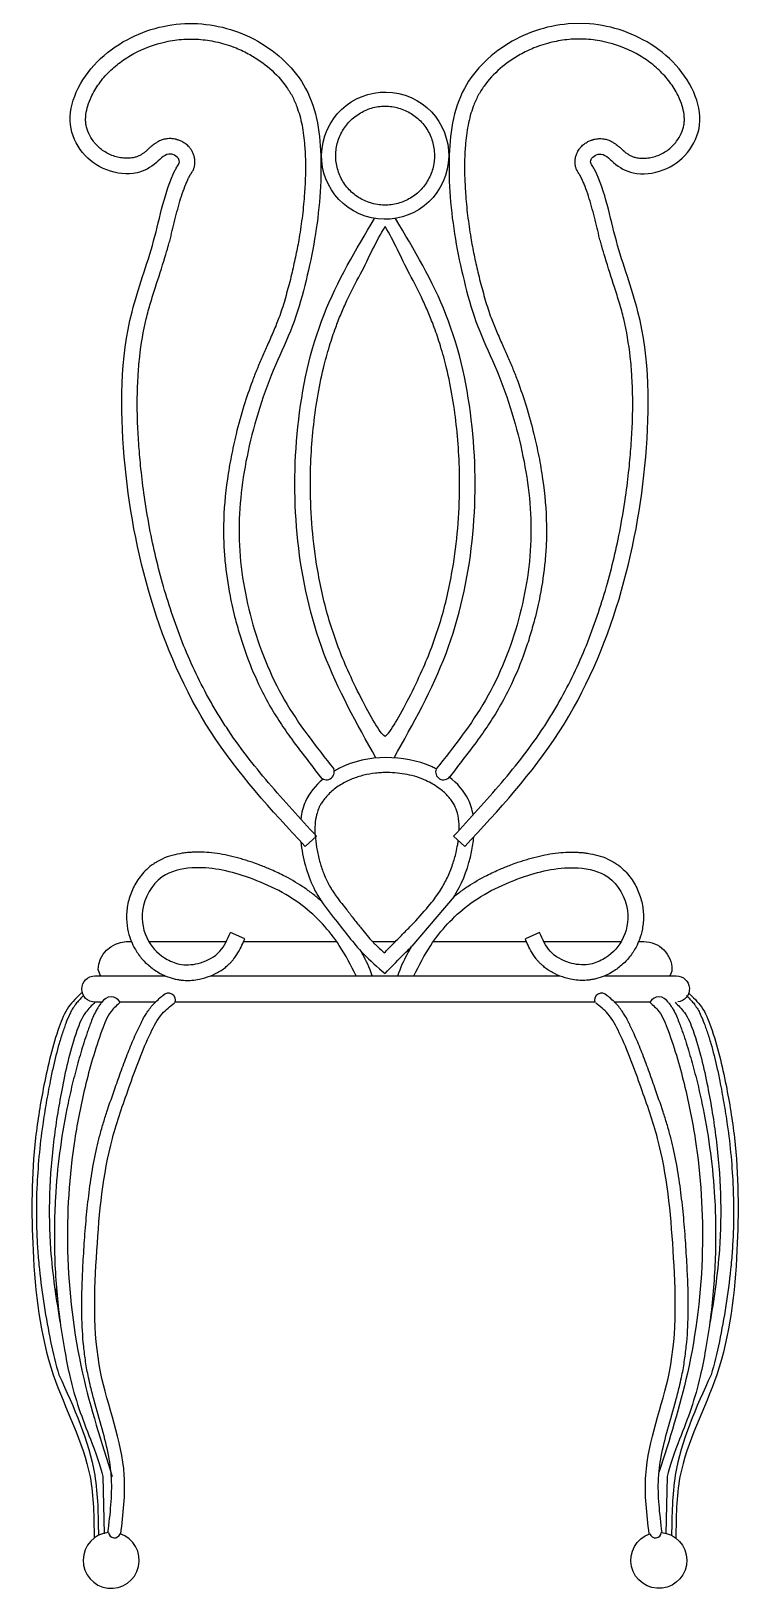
# Model space of a CAD drawing. Extents: x -42728 to 99010, y -18674 to 47645.
# Drawn here: x 86425 to 86880, y 35470 to 36473 of the extents above; entities that cross this region are included whole.
import ezdxf

# ---------------------------------------------------------------- set-up
doc = ezdxf.new("R2010")
doc.units = 0
doc.header["$LTSCALE"] = 100
doc.header["$MEASUREMENT"] = 0
doc.layers.get('0').update_dxf_attribs({"linetype": 'CONTINUOUS'})

# ---------------------------------------------------------------- blocks, each defined once
blk = doc.blocks.new('A$C4C541318')
for p, q in [((12937.4, 3367.7), (12944.7, 3374.4)), ((13032.9, 3374.4), (13040.2, 3367.7)), ((13033.3, 3335.6), (13006, 3303.5)), ((12898.6, 3308.3), (12889.4, 3312.3)), ((13088.2, 3312.3), (13079, 3308.3)), ((12807.4, 2962.5), (12808.2, 2925.5)), ((13170.2, 2962.5), (13169.4, 2925.5))]:
    blk.add_line(p, q)
for points in [[(12806, 3284.5), (12804.4, 3288.5, -0.39486), (12822.4, 3306.5), (12825.8, 3306.5)], [(13151.8, 3306.5), (13155.2, 3306.5, -0.414214), (13173.2, 3288.5, -0.192582), (13171.6, 3284.5)], [(12806.7, 3267.5), (12802.4, 3267.5, -1), (12802.4, 3284.5), (12847.6, 3284.5)], [(13130, 3284.5), (13176, 3284.5, -0.942246), (13177, 3267.7)]]:
    blk.add_lwpolyline(points, format="xyb")
for points in [[(12837, 3306.5), (12886.7, 3306.5)], [(12897.8, 3306.5), (12957.8, 3306.5)], [(12980.9, 3306.5), (12995.4, 3306.5)], [(13019.8, 3306.5), (13079.7, 3306.5)], [(13090.9, 3306.5), (13140.6, 3306.5)], [(12876.7, 3284.5), (13100.9, 3284.5)], [(12841.1, 3267.5), (12818.6, 3267.5)], [(13123.6, 3267.5), (12854, 3267.5)], [(13159, 3267.5), (13136.5, 3267.5)]]:
    blk.add_lwpolyline(points)
for centre, radius, start, end in [((12951.1, 3415.7), 5.1, 217.0031, 21.8553), ((13026.4, 3415.7), 5.1, 158.1447, 322.9969), ((12812.7, 3264.1), 6.84, 29.9369, 150.0631), ((12849.6, 3268.8), 4.58, 340.1484, 141.6193), ((13128, 3268.8), 4.58, 38.3807, 199.8516), ((13164.9, 3264.1), 6.84, 29.9369, 150.0631), ((12814.9, 2926.7), 3.8, 183.8142, 342.6863), ((13162.6, 2926.7), 3.8, 197.3137, 356.1858)]:
    blk.add_arc(centre, radius, start, end)
blk.add_ellipse((12988.9, 3812.1), major_axis=(-12.8, -38.9), ratio=0.99697)
blk.add_ellipse((12812.8, 2908.5), major_axis=(-18, 0), ratio=1, start_param=4.803877, end_param=10.668475)
at = {"extrusion": (0, 0, -1)}
blk.add_ellipse((13164.8, 2908.5), major_axis=(18, 0), ratio=1, start_param=4.803877, end_param=10.668475, dxfattribs=at)
for points in [[(12937.4, 3367.7), (12876.8, 3441.5), (12838.4, 3526.9), (12821.2, 3618.3), (12826.2, 3711.7), (12840.1, 3757.3), (12854, 3802.9), (12855.3, 3805.2), (12856.6, 3807.5), (12856, 3810.3), (12852.4, 3812.8), (12851, 3813.1), (12842, 3807.7), (12829.4, 3801.1), (12810, 3802.9), (12794.4, 3814.1), (12786.6, 3831.9), (12790.4, 3852.9), (12823, 3886.7), (12865.6, 3897.1), (12907, 3885.7), (12937.8, 3855.3), (12947.6, 3809.5), (12946.6, 3782.1), (12943, 3755.1), (12937.2, 3728.5), (12929.2, 3702.3), (12918.4, 3677.3), (12900.8, 3621.9), (12895, 3568.3), (12903, 3513.7), (12924.2, 3461.9), (12955.9, 3417.6)], [(13040.2, 3367.7), (13100.8, 3441.5), (13139.2, 3526.9), (13156.4, 3618.3), (13151.4, 3711.7), (13137.5, 3757.3), (13123.6, 3802.9), (13122.3, 3805.2), (13121, 3807.5), (13121.6, 3810.3), (13125.2, 3812.8), (13126.6, 3813.1), (13135.6, 3807.7), (13148.2, 3801.1), (13167.6, 3802.9), (13183.2, 3814.1), (13191, 3831.9), (13187.2, 3852.9), (13154.6, 3886.7), (13112, 3897.1), (13070.6, 3885.7), (13039.8, 3855.3), (13030, 3809.5), (13031, 3782.1), (13034.6, 3755.1), (13040.4, 3728.5), (13048.4, 3702.3), (13059.2, 3677.3), (13076.8, 3621.9), (13082.6, 3568.3), (13074.6, 3513.7), (13053.4, 3461.9), (13021.7, 3417.6)], [(12793.8, 3273.5), (12785.4, 3264.5), (12779.4, 3251.7), (12769.6, 3214.1), (12764.2, 3180.3), (12762.6, 3107.9), (12775.6, 3027.9), (12799.2, 2962.3), (12801.8, 2922.9)], [(13183.8, 3273.5), (13192.2, 3264.5), (13198.2, 3251.7), (13208, 3214.1), (13213.4, 3180.3), (13215, 3107.9), (13202, 3027.9), (13178.4, 2962.3), (13175.8, 2922.9)], [(12818.6, 3267.5), (12812.8, 3261.6), (12806.8, 3249.3), (12796, 3212.9), (12789.4, 3179.5), (12784.8, 3107.7), (12794.4, 3028.9), (12813.5, 2962.5)], [(12819, 2925.5), (12821.2, 2963.3), (12806, 3029.7), (12803.6, 3107.9), (12813.6, 3179.9), (12824.2, 3212.5), (12838.2, 3247.9), (12845.6, 3260.1), (12853.4, 3267.1)], [(13158.6, 2925.5), (13156.4, 2963.3), (13171.6, 3029.7), (13174, 3107.9), (13164, 3179.9), (13153.4, 3212.5), (13139.4, 3247.9), (13132, 3260.1), (13124.2, 3267.1)], [(12779.2, 3027.9), (12802.2, 2963.3), (12804.6, 2924.5)], [(13198.4, 3027.9), (13175.4, 2963.3), (13173, 2924.5)]]:
    blk.add_spline(points, degree=3)
for points, knots in [([(12944.7, 3374.4), (12934.2, 3385.8), (12923.8, 3397.1), (12904.2, 3420.2), (12895, 3432), (12885, 3447.1), (12883.3, 3449.9), (12879.9, 3455.5), (12878.2, 3458.3), (12873.3, 3467), (12870.3, 3472.8), (12861.7, 3490.8), (12856.7, 3503.2), (12850.3, 3522.1), (12848.3, 3528.5), (12842.9, 3547.3), (12839.9, 3559.9), (12836.1, 3580.1), (12834.9, 3587.6), (12833, 3601), (12832.3, 3606.9), (12831.3, 3617.5), (12830.8, 3622.3), (12830.2, 3631.9), (12829.9, 3636.8), (12829.4, 3651.1), (12829.5, 3660.7), (12830.3, 3674.3), (12830.7, 3678.5), (12832.1, 3691), (12833.4, 3699.2), (12835.8, 3708.9), (12836.2, 3710.6), (12837.1, 3713.9), (12837.6, 3715.6), (12839.1, 3720.7), (12840.1, 3724.1), (12843.3, 3733.7), (12845.4, 3740.1), (12848.1, 3749), (12848.8, 3751.4), (12849.8, 3754.9), (12850.1, 3756), (12850.7, 3758.3), (12851, 3759.4), (12851.8, 3762.8), (12852.4, 3765), (12854.1, 3772), (12855.2, 3776.6), (12857.7, 3785.6), (12859.2, 3789.8), (12861, 3794.2), (12861.2, 3794.6), (12861.7, 3795.8), (12862, 3796.6), (12862.5, 3797.6), (12862.6, 3797.9), (12862.8, 3798.2), (12862.9, 3798.3), (12863, 3798.5), (12863, 3798.7), (12863.2, 3798.9), (12863.3, 3799.1), (12863.4, 3799.3), (12863.4, 3799.4), (12863.5, 3799.5), (12863.5, 3799.5), (12863.6, 3799.6), (12863.6, 3799.6), (12863.6, 3799.7), (12863.6, 3799.7), (12863.7, 3799.8), (12863.8, 3800), (12864.2, 3800.5), (12864.4, 3800.8), (12865, 3801.8), (12865.3, 3802.4), (12865.8, 3803.5), (12865.9, 3803.8), (12866.1, 3804.4), (12866.2, 3804.7), (12866.3, 3805.2), (12866.4, 3805.5), (12866.5, 3806), (12866.5, 3806.2), (12866.6, 3806.9), (12866.6, 3807.3), (12866.7, 3808.7), (12866.6, 3809.6), (12866.3, 3811.3), (12866.1, 3812.1), (12865.5, 3813.6), (12865.2, 3814.3), (12864.6, 3815.4), (12864.2, 3815.9), (12863.6, 3816.8), (12863.2, 3817.3), (12862.2, 3818.5), (12861.4, 3819.1), (12859.9, 3820.2), (12859.1, 3820.7), (12857.6, 3821.5), (12856.9, 3821.8), (12856, 3822.1), (12855.8, 3822.2), (12855.3, 3822.3), (12855.1, 3822.4), (12854.7, 3822.5), (12854.5, 3822.6), (12853.9, 3822.7), (12853.4, 3822.8), (12852.6, 3822.9), (12852.3, 3823), (12851.6, 3823), (12851.3, 3823.1), (12850.3, 3823.1), (12849.7, 3823.1), (12848.1, 3822.9), (12847.1, 3822.7), (12845.4, 3822.2), (12844.6, 3821.9), (12843.1, 3821.2), (12842.5, 3820.8), (12841.3, 3820.1), (12840.7, 3819.7), (12839.4, 3818.8), (12838.7, 3818.2), (12837.5, 3817.1), (12836.9, 3816.6), (12836.2, 3815.9), (12836, 3815.7), (12835.7, 3815.4), (12835.5, 3815.3), (12835.3, 3815.1), (12835.1, 3814.9), (12834.8, 3814.6), (12834.5, 3814.4), (12833.8, 3813.8), (12833.3, 3813.5), (12831.8, 3812.5), (12830.8, 3812), (12829, 3811.3), (12828.3, 3811.1), (12827.1, 3810.8), (12826.6, 3810.7), (12825.5, 3810.5), (12824.9, 3810.5), (12823.2, 3810.4), (12822, 3810.4), (12819.5, 3810.6), (12818.2, 3810.8), (12815.7, 3811.4), (12814.5, 3811.8), (12812.1, 3812.8), (12810.9, 3813.4), (12807.5, 3815.2), (12805.5, 3816.8), (12802.9, 3819.5), (12802.1, 3820.4), (12800.2, 3822.9), (12799.2, 3824.7), (12797.6, 3828.2), (12797, 3830), (12796.6, 3832.2), (12796.5, 3832.7), (12796.4, 3833.6), (12796.4, 3834), (12796.3, 3835.4), (12796.4, 3836.4), (12796.6, 3839.1), (12796.9, 3840.9), (12797.9, 3844.7), (12798.6, 3846.7), (12800.1, 3850.1), (12800.8, 3851.6), (12802.4, 3854.5), (12803.3, 3856), (12806.2, 3860.1), (12808.3, 3862.8), (12813.2, 3867.7), (12815.8, 3870), (12821.4, 3874.2), (12824.4, 3876.1), (12833.9, 3881.3), (12840.8, 3883.8), (12851.7, 3886.2), (12855.6, 3886.7), (12863.1, 3887.2), (12866.8, 3887.2), (12874.2, 3886.5), (12877.9, 3885.9), (12885.4, 3884.1), (12889.3, 3882.9), (12896.1, 3880.1), (12899.1, 3878.7), (12906.5, 3874.5), (12910.9, 3871.5), (12918.7, 3864.7), (12922.2, 3860.9), (12926.5, 3854.8), (12927.9, 3852.7), (12930.2, 3848.4), (12931.2, 3846.1), (12933.5, 3839.9), (12934.6, 3835.9), (12936.3, 3827.4), (12936.8, 3823), (12937.4, 3815.3), (12937.6, 3812.1), (12937.7, 3805.6), (12937.7, 3802.4), (12937.5, 3795.4), (12937.3, 3791.7), (12936.7, 3783.2), (12936.3, 3778.4), (12935.1, 3768.8), (12934.4, 3764.1), (12933, 3755.6), (12932.3, 3751.9), (12930.7, 3744.5), (12929.9, 3740.8), (12928.6, 3735.1), (12928.1, 3733), (12926.5, 3727), (12925.5, 3723.1), (12923.2, 3715.3), (12922, 3711.5), (12920.1, 3706.3), (12919.5, 3704.9), (12918.4, 3702), (12917.8, 3700.6), (12915.9, 3696.3), (12914.6, 3693.3), (12912.1, 3687.8), (12911, 3685.2), (12909.3, 3681.3), (12908.7, 3680), (12907.6, 3677.4), (12907.1, 3676.1), (12905.5, 3672.3), (12904.5, 3669.7), (12901.6, 3661.8), (12899.8, 3656.5), (12896.3, 3645.2), (12894.6, 3639.1), (12891.9, 3628.2), (12890.9, 3623.4), (12889, 3613.8), (12888.2, 3608.9), (12886.1, 3594.2), (12885.2, 3584.3), (12885, 3570.6), (12885, 3566.7), (12885.3, 3559.1), (12885.6, 3555.3), (12886.6, 3544), (12887.7, 3536.5), (12890.2, 3523.9), (12891.3, 3518.8), (12893.6, 3510.2), (12894.6, 3506.7), (12896.7, 3499.6), (12897.9, 3496.1), (12901.6, 3485.7), (12904.4, 3478.8), (12909.7, 3467.6), (12912, 3463.2), (12915.5, 3456.9), (12916.7, 3455), (12919, 3451.2), (12920.2, 3449.3), (12923.8, 3443.8), (12926.3, 3440.2), (12934.9, 3428.4), (12941.2, 3420.5), (12947.1, 3412.6)], [0, 0, 0, 0, 46.178075, 46.178075, 92.356151, 92.356151, 102.589334, 102.589334, 112.822517, 112.822517, 133.288883, 133.288883, 174.221615, 174.221615, 194.541982, 194.541982, 234.278881, 234.278881, 257.666227, 257.666227, 275.599443, 275.599443, 290.234886, 290.234886, 304.870329, 304.870329, 334.141215, 334.141215, 347.251645, 347.251645, 373.472504, 373.472504, 378.964352, 378.964352, 384.4562, 384.4562, 395.439895, 395.439895, 415.314431, 415.314431, 422.47321, 422.47321, 425.815819, 425.815819, 429.158427, 429.158427, 435.843645, 435.843645, 450.534258, 450.534258, 465.224871, 465.224871, 466.721484, 466.721484, 469.71471, 469.71471, 470.575279, 470.575279, 471.023553, 471.023553, 471.471826, 471.471826, 472.368373, 472.368373, 473.061433, 473.061433, 473.556981, 473.556981, 473.788, 473.788, 474.019018, 474.019018, 474.481056, 474.481056, 475.128805, 475.128805, 475.776555, 475.776555, 476.042409, 476.042409, 476.234807, 476.234807, 476.387912, 476.387912, 476.541017, 476.541017, 476.847226, 476.847226, 477.539663, 477.539663, 478.2321, 478.2321, 478.924537, 478.924537, 479.452531, 479.452531, 479.980525, 479.980525, 481.021883, 481.021883, 482.063241, 482.063241, 483.104599, 483.104599, 483.450026, 483.450026, 483.748852, 483.748852, 484.047678, 484.047678, 484.64533, 484.64533, 484.977655, 484.977655, 485.30998, 485.30998, 485.974631, 485.974631, 487.070286, 487.070286, 488.165942, 488.165942, 489.261598, 489.261598, 490.357254, 490.357254, 492.160989, 492.160989, 493.964724, 493.964724, 494.872653, 494.872653, 495.509046, 495.509046, 496.145439, 496.145439, 497.418226, 497.418226, 499.963799, 499.963799, 505.346094, 505.346094, 509.123127, 509.123127, 511.673274, 511.673274, 514.22342, 514.22342, 519.323713, 519.323713, 524.424006, 524.424006, 529.591154, 529.591154, 534.758302, 534.758302, 545.092599, 545.092599, 550.008316, 550.008316, 557.963608, 557.963608, 565.918899, 565.918899, 567.937235, 567.937235, 569.955572, 569.955572, 573.992244, 573.992244, 581.379577, 581.379577, 588.76691, 588.76691, 594.665129, 594.665129, 600.563348, 600.563348, 612.359787, 612.359787, 624.156226, 624.156226, 635.765729, 635.765729, 660.199159, 660.199159, 673.175504, 673.175504, 685.702485, 685.702485, 698.229467, 698.229467, 711.743829, 711.743829, 722.735907, 722.735907, 740.081367, 740.081367, 757.426826, 757.426826, 766.245197, 766.245197, 775.063568, 775.063568, 789.218364, 789.218364, 803.373161, 803.373161, 813.436319, 813.436319, 823.499478, 823.499478, 835.281066, 835.281066, 850.167819, 850.167819, 865.054571, 865.054571, 876.75839, 876.75839, 888.462208, 888.462208, 894.786508, 894.786508, 907.435106, 907.435106, 920.083705, 920.083705, 924.993323, 924.993323, 929.902941, 929.902941, 939.722178, 939.722178, 948.124045, 948.124045, 952.165693, 952.165693, 956.20734, 956.20734, 964.290635, 964.290635, 980.457224, 980.457224, 998.720068, 998.720068, 1012.951487, 1012.951487, 1027.182906, 1027.182906, 1055.645745, 1055.645745, 1066.518269, 1066.518269, 1077.390793, 1077.390793, 1099.135842, 1099.135842, 1114.066291, 1114.066291, 1124.636154, 1124.636154, 1135.206017, 1135.206017, 1156.345744, 1156.345744, 1170.565868, 1170.565868, 1176.906999, 1176.906999, 1183.248129, 1183.248129, 1195.930391, 1195.930391, 1225.731555, 1225.731555, 1225.731555, 1225.731555]), ([(13032.9, 3374.4), (13043.4, 3385.8), (13053.8, 3397.1), (13073.4, 3420.2), (13082.6, 3432), (13092.6, 3447.1), (13094.3, 3449.9), (13097.7, 3455.5), (13099.4, 3458.3), (13104.2, 3467), (13107.3, 3472.8), (13115.9, 3490.8), (13120.9, 3503.2), (13127.3, 3522.1), (13129.3, 3528.5), (13134.7, 3547.3), (13137.7, 3559.9), (13141.5, 3580.1), (13142.7, 3587.6), (13144.6, 3601), (13145.3, 3606.9), (13146.3, 3617.5), (13146.7, 3622.3), (13147.4, 3631.9), (13147.7, 3636.8), (13148.2, 3651.1), (13148.1, 3660.7), (13147.3, 3674.3), (13146.9, 3678.5), (13145.5, 3691), (13144.1, 3699.2), (13141.8, 3708.9), (13141.4, 3710.6), (13140.5, 3713.9), (13140, 3715.6), (13138.5, 3720.7), (13137.4, 3724.1), (13134.3, 3733.7), (13132.2, 3740.1), (13129.5, 3749), (13128.8, 3751.4), (13127.8, 3754.9), (13127.5, 3756), (13126.9, 3758.3), (13126.6, 3759.4), (13125.8, 3762.8), (13125.2, 3765), (13123.5, 3772), (13122.4, 3776.6), (13119.8, 3785.6), (13118.4, 3789.8), (13116.6, 3794.2), (13116.4, 3794.6), (13115.9, 3795.8), (13115.5, 3796.6), (13115.1, 3797.6), (13115, 3797.9), (13114.8, 3798.2), (13114.7, 3798.3), (13114.6, 3798.5), (13114.6, 3798.7), (13114.4, 3798.9), (13114.3, 3799.1), (13114.2, 3799.3), (13114.2, 3799.4), (13114.1, 3799.5), (13114.1, 3799.5), (13114, 3799.6), (13114, 3799.6), (13114, 3799.7), (13114, 3799.7), (13113.9, 3799.8), (13113.8, 3800), (13113.4, 3800.5), (13113.2, 3800.8), (13112.6, 3801.8), (13112.3, 3802.4), (13111.8, 3803.5), (13111.7, 3803.8), (13111.5, 3804.4), (13111.4, 3804.7), (13111.3, 3805.2), (13111.2, 3805.5), (13111.1, 3806), (13111.1, 3806.2), (13111, 3806.9), (13111, 3807.3), (13110.9, 3808.7), (13111, 3809.6), (13111.3, 3811.3), (13111.5, 3812.1), (13112.1, 3813.6), (13112.4, 3814.3), (13113, 3815.4), (13113.3, 3815.9), (13114, 3816.8), (13114.4, 3817.3), (13115.4, 3818.5), (13116.2, 3819.1), (13117.7, 3820.2), (13118.5, 3820.7), (13120, 3821.5), (13120.7, 3821.8), (13121.6, 3822.1), (13121.8, 3822.2), (13122.2, 3822.3), (13122.4, 3822.4), (13122.9, 3822.5), (13123.1, 3822.6), (13123.7, 3822.7), (13124.2, 3822.8), (13125, 3822.9), (13125.3, 3823), (13126, 3823), (13126.3, 3823.1), (13127.2, 3823.1), (13127.9, 3823.1), (13129.5, 3822.9), (13130.5, 3822.7), (13132.2, 3822.2), (13133, 3821.9), (13134.5, 3821.2), (13135.1, 3820.8), (13136.3, 3820.1), (13136.9, 3819.7), (13138.2, 3818.8), (13138.9, 3818.2), (13140.1, 3817.1), (13140.6, 3816.6), (13141.4, 3815.9), (13141.6, 3815.7), (13141.9, 3815.4), (13142.1, 3815.3), (13142.3, 3815.1), (13142.4, 3814.9), (13142.8, 3814.6), (13143.1, 3814.4), (13143.8, 3813.8), (13144.3, 3813.5), (13145.8, 3812.5), (13146.8, 3812), (13148.5, 3811.3), (13149.3, 3811.1), (13150.5, 3810.8), (13151, 3810.7), (13152.1, 3810.5), (13152.7, 3810.5), (13154.4, 3810.4), (13155.6, 3810.4), (13158.1, 3810.6), (13159.3, 3810.8), (13161.9, 3811.4), (13163.1, 3811.8), (13165.5, 3812.8), (13166.7, 3813.4), (13170.1, 3815.2), (13172.1, 3816.8), (13174.7, 3819.5), (13175.5, 3820.4), (13177.4, 3822.9), (13178.4, 3824.7), (13180, 3828.2), (13180.6, 3830), (13181, 3832.2), (13181, 3832.7), (13181.1, 3833.6), (13181.2, 3834), (13181.2, 3835.4), (13181.2, 3836.4), (13181, 3839.1), (13180.7, 3840.9), (13179.7, 3844.7), (13179, 3846.7), (13177.5, 3850.1), (13176.8, 3851.6), (13175.2, 3854.5), (13174.3, 3856), (13171.4, 3860.1), (13169.2, 3862.8), (13164.4, 3867.7), (13161.8, 3870), (13156.2, 3874.2), (13153.2, 3876.1), (13143.7, 3881.3), (13136.8, 3883.8), (13125.9, 3886.2), (13122, 3886.7), (13114.5, 3887.2), (13110.8, 3887.2), (13103.4, 3886.5), (13099.7, 3885.9), (13092.2, 3884.1), (13088.3, 3882.9), (13081.5, 3880.1), (13078.5, 3878.7), (13071.1, 3874.5), (13066.7, 3871.5), (13058.9, 3864.7), (13055.4, 3860.9), (13051, 3854.8), (13049.7, 3852.7), (13047.4, 3848.4), (13046.4, 3846.1), (13044.1, 3839.9), (13043, 3835.9), (13041.3, 3827.4), (13040.8, 3823), (13040.2, 3815.3), (13040, 3812.1), (13039.9, 3805.6), (13039.9, 3802.4), (13040.1, 3795.4), (13040.3, 3791.7), (13040.9, 3783.2), (13041.3, 3778.4), (13042.5, 3768.8), (13043.2, 3764.1), (13044.6, 3755.6), (13045.3, 3751.9), (13046.8, 3744.5), (13047.7, 3740.8), (13049, 3735.1), (13049.5, 3733), (13051.1, 3727), (13052.1, 3723.1), (13054.4, 3715.3), (13055.6, 3711.5), (13057.5, 3706.3), (13058.1, 3704.9), (13059.2, 3702), (13059.8, 3700.6), (13061.7, 3696.3), (13063, 3693.3), (13065.5, 3687.8), (13066.6, 3685.2), (13068.3, 3681.3), (13068.9, 3680), (13070, 3677.4), (13070.5, 3676.1), (13072.1, 3672.3), (13073.1, 3669.7), (13076, 3661.8), (13077.8, 3656.5), (13081.3, 3645.2), (13083, 3639.1), (13085.6, 3628.2), (13086.7, 3623.4), (13088.6, 3613.8), (13089.4, 3608.9), (13091.5, 3594.2), (13092.4, 3584.3), (13092.6, 3570.6), (13092.6, 3566.7), (13092.3, 3559.1), (13092, 3555.3), (13091, 3544), (13089.9, 3536.5), (13087.4, 3523.9), (13086.3, 3518.8), (13084, 3510.2), (13083, 3506.7), (13080.9, 3499.6), (13079.7, 3496.1), (13076, 3485.7), (13073.2, 3478.8), (13067.9, 3467.6), (13065.6, 3463.2), (13062, 3456.9), (13060.9, 3455), (13058.6, 3451.2), (13057.4, 3449.3), (13053.8, 3443.8), (13051.3, 3440.2), (13042.7, 3428.4), (13036.4, 3420.5), (13030.5, 3412.6)], [0, 0, 0, 0, 46.178075, 46.178075, 92.356151, 92.356151, 102.589334, 102.589334, 112.822517, 112.822517, 133.288883, 133.288883, 174.221615, 174.221615, 194.541982, 194.541982, 234.278881, 234.278881, 257.666227, 257.666227, 275.599443, 275.599443, 290.234886, 290.234886, 304.870329, 304.870329, 334.141215, 334.141215, 347.251645, 347.251645, 373.472504, 373.472504, 378.964352, 378.964352, 384.4562, 384.4562, 395.439895, 395.439895, 415.314431, 415.314431, 422.47321, 422.47321, 425.815819, 425.815819, 429.158427, 429.158427, 435.843645, 435.843645, 450.534258, 450.534258, 465.224871, 465.224871, 466.721484, 466.721484, 469.71471, 469.71471, 470.575279, 470.575279, 471.023553, 471.023553, 471.471826, 471.471826, 472.368373, 472.368373, 473.061433, 473.061433, 473.556981, 473.556981, 473.788, 473.788, 474.019018, 474.019018, 474.481056, 474.481056, 475.128805, 475.128805, 475.776555, 475.776555, 476.042409, 476.042409, 476.234807, 476.234807, 476.387912, 476.387912, 476.541017, 476.541017, 476.847226, 476.847226, 477.539663, 477.539663, 478.2321, 478.2321, 478.924537, 478.924537, 479.452531, 479.452531, 479.980525, 479.980525, 481.021883, 481.021883, 482.063241, 482.063241, 483.104599, 483.104599, 483.450026, 483.450026, 483.748852, 483.748852, 484.047678, 484.047678, 484.64533, 484.64533, 484.977655, 484.977655, 485.30998, 485.30998, 485.974631, 485.974631, 487.070286, 487.070286, 488.165942, 488.165942, 489.261598, 489.261598, 490.357254, 490.357254, 492.160989, 492.160989, 493.964724, 493.964724, 494.872653, 494.872653, 495.509046, 495.509046, 496.145439, 496.145439, 497.418226, 497.418226, 499.963799, 499.963799, 505.346094, 505.346094, 509.123127, 509.123127, 511.673274, 511.673274, 514.22342, 514.22342, 519.323713, 519.323713, 524.424006, 524.424006, 529.591154, 529.591154, 534.758302, 534.758302, 545.092599, 545.092599, 550.008316, 550.008316, 557.963608, 557.963608, 565.918899, 565.918899, 567.937235, 567.937235, 569.955572, 569.955572, 573.992244, 573.992244, 581.379577, 581.379577, 588.76691, 588.76691, 594.665129, 594.665129, 600.563348, 600.563348, 612.359787, 612.359787, 624.156226, 624.156226, 635.765729, 635.765729, 660.199159, 660.199159, 673.175504, 673.175504, 685.702485, 685.702485, 698.229467, 698.229467, 711.743829, 711.743829, 722.735907, 722.735907, 740.081367, 740.081367, 757.426826, 757.426826, 766.245197, 766.245197, 775.063568, 775.063568, 789.218364, 789.218364, 803.373161, 803.373161, 813.436319, 813.436319, 823.499478, 823.499478, 835.281066, 835.281066, 850.167819, 850.167819, 865.054571, 865.054571, 876.75839, 876.75839, 888.462208, 888.462208, 894.786508, 894.786508, 907.435106, 907.435106, 920.083705, 920.083705, 924.993323, 924.993323, 929.902941, 929.902941, 939.722178, 939.722178, 948.124045, 948.124045, 952.165693, 952.165693, 956.20734, 956.20734, 964.290635, 964.290635, 980.457224, 980.457224, 998.720068, 998.720068, 1012.951487, 1012.951487, 1027.182906, 1027.182906, 1055.645745, 1055.645745, 1066.518269, 1066.518269, 1077.390793, 1077.390793, 1099.135842, 1099.135842, 1114.066291, 1114.066291, 1124.636154, 1124.636154, 1135.206017, 1135.206017, 1156.345744, 1156.345744, 1170.565868, 1170.565868, 1176.906999, 1176.906999, 1183.248129, 1183.248129, 1195.930391, 1195.930391, 1225.731555, 1225.731555, 1225.731555, 1225.731555]), ([(12978.9, 3781.9), (12980.6, 3781.3), (12982.3, 3780.9), (12986.9, 3780.2), (12989.8, 3780.1), (12995.7, 3780.9), (12998.5, 3781.6), (13003.9, 3784), (13006.5, 3785.5), (13011.1, 3789.2), (13013.1, 3791.4), (13016.5, 3796.2), (13017.8, 3798.8), (13019.8, 3804.4), (13020.4, 3807.3), (13020.7, 3813.2), (13020.5, 3816.2), (13019.2, 3821.9), (13018.2, 3824.7), (13015.4, 3829.9), (13013.6, 3832.3), (13009.5, 3836.5), (13007.2, 3838.3), (13002.1, 3841.2), (12999.3, 3842.3), (12993.7, 3843.7), (12990.7, 3844), (12984.8, 3843.8), (12981.9, 3843.3), (12976.3, 3841.4), (12973.7, 3840.1), (12968.8, 3836.8), (12966.6, 3834.9), (12962.8, 3830.4), (12961.2, 3827.8), (12958.8, 3822.5), (12957.9, 3819.6), (12957.1, 3813.8), (12957, 3810.8), (12957.8, 3804.9), (12958.6, 3802.1), (12960.9, 3796.7), (12962.5, 3794.1), (12966.2, 3789.6), (12968.4, 3787.6), (12973.2, 3784.2), (12975.8, 3782.9), (12978.7, 3781.9), (12978.8, 3781.9), (12978.9, 3781.9)], [0, 0, 0, 0, 0.164864, 0.164864, 0.442516, 0.442516, 0.720168, 0.720168, 0.99782, 0.99782, 1.275472, 1.275472, 1.553124, 1.553124, 1.830776, 1.830776, 2.108428, 2.108428, 2.38608, 2.38608, 2.663732, 2.663732, 2.941384, 2.941384, 3.219036, 3.219036, 3.496688, 3.496688, 3.77434, 3.77434, 4.051992, 4.051992, 4.329644, 4.329644, 4.607296, 4.607296, 4.884949, 4.884949, 5.162601, 5.162601, 5.440253, 5.440253, 5.717905, 5.717905, 5.995557, 5.995557, 6.273209, 6.273209, 6.283185, 6.283185, 6.283185, 6.283185]), ([(12983, 3424.7), (12970.7, 3446.6), (12946.3, 3490.2), (12930.1, 3563.8), (12930.3, 3638), (12945.4, 3710.1), (12970.1, 3751.6), (12982.1, 3771.7)], [0, 0, 0, 0, 75.042655, 149.171461, 222.771461, 296.900268, 366.711266, 366.711266, 366.711266, 366.711266]), ([(12994.6, 3424.7), (13006.9, 3446.6), (13031.3, 3490.2), (13047.5, 3563.8), (13047.3, 3638), (13032.2, 3710.1), (13007.5, 3751.6), (12995.5, 3771.7)], [0, 0, 0, 0, 75.042655, 149.171461, 222.771461, 296.900268, 366.707093, 366.707093, 366.707093, 366.707093]), ([(12988.8, 3438.5), (12985.4, 3440.8), (12979.2, 3452), (12970.4, 3469.1), (12967.6, 3475.1), (12962.7, 3486), (12960.6, 3490.9), (12956.9, 3501), (12955.1, 3506.1), (12950.4, 3521.5), (12947.9, 3532.1), (12944.4, 3551.5), (12943.2, 3560.3), (12941.5, 3577.8), (12941, 3586.7), (12940.8, 3602.6), (12940.9, 3609.7), (12941.5, 3623.4), (12942, 3630), (12944.1, 3649.7), (12946.2, 3662.7), (12950.4, 3680.3), (12951.7, 3685), (12954.4, 3693.7), (12955.7, 3697.7), (12958.2, 3704.5), (12959.3, 3707.4), (12961.8, 3713.2), (12963, 3716.1), (12967.1, 3724.7), (12970, 3730.4), (12978.7, 3746.6), (12982.8, 3756.9), (12988.9, 3766.5)], [0, 0, 0, 0, 38.592854, 38.592854, 58.845731, 58.845731, 75.624407, 75.624407, 92.403082, 92.403082, 125.960432, 125.960432, 153.194469, 153.194469, 180.428505, 180.428505, 202.405864, 202.405864, 222.687801, 222.687801, 263.251675, 263.251675, 278.599421, 278.599421, 291.652595, 291.652595, 301.533802, 301.533802, 311.415009, 311.415009, 331.177423, 331.177423, 368.112907, 368.112907, 368.112907, 368.112907]), ([(12988.8, 3438.5), (12992.2, 3440.8), (12998.4, 3452), (13007.2, 3469.1), (13010, 3475.1), (13014.9, 3486), (13017, 3490.9), (13020.7, 3501), (13022.5, 3506.1), (13027.2, 3521.5), (13029.7, 3532.1), (13033.2, 3551.5), (13034.4, 3560.3), (13036.1, 3577.8), (13036.6, 3586.7), (13036.8, 3602.6), (13036.7, 3609.7), (13036.1, 3623.4), (13035.6, 3630), (13033.5, 3649.7), (13031.4, 3662.7), (13027.2, 3680.3), (13025.9, 3685), (13023.2, 3693.7), (13021.9, 3697.7), (13019.4, 3704.5), (13018.2, 3707.4), (13015.8, 3713.2), (13014.5, 3716.1), (13010.5, 3724.7), (13007.6, 3730.4), (12998.9, 3746.6), (12994.8, 3756.9), (12988.9, 3766.5)], [0, 0, 0, 0, 38.592854, 38.592854, 58.845731, 58.845731, 75.624407, 75.624407, 92.403082, 92.403082, 125.960432, 125.960432, 153.194469, 153.194469, 180.428505, 180.428505, 202.405864, 202.405864, 222.687801, 222.687801, 263.251675, 263.251675, 278.599421, 278.599421, 291.652595, 291.652595, 301.533802, 301.533802, 311.415009, 311.415009, 331.177423, 331.177423, 368.112907, 368.112907, 368.112907, 368.112907]), ([(13021.7, 3417.6), (13020.8, 3418), (13010.6, 3423), (12989.2, 3426.8), (12967.5, 3422.5), (12957.2, 3416.8), (12956.2, 3416.2)], [159.641108, 159.641108, 159.641108, 159.641108, 162.533563, 192.73555, 223.736195, 227.092448, 227.092448, 227.092448, 227.092448]), ([(12949, 3411.1), (12944.1, 3407), (12937.6, 3399), (12935.1, 3389.4), (12934.6, 3385.5)], [235.706807, 235.706807, 235.706807, 235.706807, 254.001687, 265.726007, 265.726007, 265.726007, 265.726007]), ([(13036.4, 3378.3), (13036.5, 3379.6), (13036.4, 3380.8), (13036.3, 3384.5), (13035.9, 3386.9), (13035.1, 3390), (13034.8, 3390.9), (13034.3, 3392.3), (13034.1, 3392.8), (13033.6, 3393.8), (13033.4, 3394.3), (13032.9, 3395.2), (13032.6, 3395.6), (13031.8, 3396.9), (13031.2, 3397.8), (13029.1, 3400.3), (13027.5, 3402), (13023.8, 3405), (13021.8, 3406.5), (13018.1, 3408.6), (13016.6, 3409.4), (13011.2, 3411.9), (13007.2, 3413.2), (12998.9, 3414.8), (12994.7, 3415.2), (12989.1, 3415.3), (12987.8, 3415.2), (12985.2, 3415.1), (12983.9, 3415), (12980.1, 3414.6), (12977.5, 3414.1), (12972.6, 3412.9), (12970.1, 3412.1), (12965.9, 3410.4), (12964.1, 3409.6), (12959.9, 3407.2), (12957.5, 3405.7), (12953.3, 3402.2), (12951.5, 3400.3), (12949.2, 3397.4), (12948.5, 3396.5), (12947.5, 3394.9), (12947.1, 3394.2), (12946.5, 3393), (12946.3, 3392.4), (12945.6, 3390.7), (12945.2, 3389.4), (12944.3, 3386.2), (12944, 3384.1), (12943.7, 3379.5), (12943.7, 3377.2), (12944.1, 3372.3), (12944.4, 3369.8), (12945.1, 3365.9), (12945.3, 3364.6), (12945.9, 3361.9), (12946.2, 3360.5), (12947.2, 3356.6), (12948, 3354.1), (12949.6, 3349.9), (12950.2, 3348.3), (12951.5, 3345.5), (12952.1, 3344.3), (12953.2, 3342.3), (12953.6, 3341.5), (12954.6, 3339.9), (12955.1, 3339.1), (12956.2, 3337.5), (12956.7, 3336.7), (12958.5, 3334.3), (12959.7, 3332.6), (12962.1, 3329.7), (12963.1, 3328.4), (12964.6, 3326.5), (12965, 3326), (12965.8, 3325), (12966.2, 3324.5), (12967.3, 3322.9), (12968.1, 3321.9), (12970.4, 3318.9), (12972, 3317), (12974.8, 3313.5), (12976, 3312), (12978.5, 3309), (12979.8, 3307.6), (12981.6, 3305.7), (12982.2, 3305.1), (12983.2, 3304), (12983.8, 3303.5), (12985.5, 3301.9), (12986.6, 3300.8), (12987.9, 3299.5), (12988.1, 3299.4), (12988.3, 3299.2)], [110.928779, 110.928779, 110.928779, 110.928779, 115.175904, 115.175904, 124.258358, 124.258358, 128.028839, 128.028839, 130.62912, 130.62912, 132.791228, 132.791228, 134.953337, 134.953337, 139.277554, 139.277554, 147.92749, 147.92749, 156.577426, 156.577426, 162.531601, 162.531601, 177.157752, 177.157752, 191.783903, 191.783903, 196.194099, 196.194099, 200.604296, 200.604296, 209.424689, 209.424689, 218.503875, 218.503875, 225.517139, 225.517139, 235.263645, 235.263645, 245.010152, 245.010152, 249.550326, 249.550326, 252.696161, 252.696161, 255.339022, 255.339022, 260.624745, 260.624745, 268.79151, 268.79151, 276.958275, 276.958275, 285.12504, 285.12504, 289.533618, 289.533618, 293.942195, 293.942195, 302.759351, 302.759351, 308.884045, 308.884045, 313.46115, 313.46115, 316.692482, 316.692482, 320.003817, 320.003817, 323.315153, 323.315153, 329.937823, 329.937823, 334.955583, 334.955583, 336.857862, 336.857862, 338.760141, 338.760141, 342.5647, 342.5647, 350.173817, 350.173817, 356.371467, 356.371467, 362.635188, 362.635188, 365.142273, 365.142273, 367.649359, 367.649359, 372.663529, 372.663529, 373.402486, 373.402486, 373.402486, 373.402486]), ([(13045.4, 3388.1), (13044.8, 3391.6), (13042, 3400.9), (13035.3, 3408.3), (13030.2, 3412.2)], [120.764839, 120.764839, 120.764839, 120.764839, 131.374616, 149.959772, 149.959772, 149.959772, 149.959772]), ([(12934.6, 3370.7), (12934.9, 3368.1), (12937, 3355), (12943.2, 3337.5), (12959.3, 3317.9), (12972.1, 3300.5), (12984, 3290.1), (12988.8, 3285.9), (12993.2, 3290.5), (12998.9, 3296.4), (13004.8, 3302.2), (13006, 3303.5)], [280.208666, 280.208666, 280.208666, 280.208666, 287.849582, 318.233788, 335.572674, 363.604072, 382.744111, 382.744111, 382.744111, 402.007056, 407.361047, 407.361047, 407.361047, 407.361047]), ([(12988.3, 3299.2), (12990.3, 3301.3), (12992.4, 3303.4), (12995.5, 3306.6), (12996.6, 3307.7), (12998.8, 3309.9), (12999.8, 3311), (13003, 3314.2), (13005.1, 3316.3), (13011, 3322.5), (13014.6, 3326.5), (13020.3, 3333.6), (13022.5, 3336.6), (13025.3, 3341), (13026.1, 3342.3), (13027.5, 3345), (13028.2, 3346.3), (13030.2, 3350.4), (13031.3, 3353.3), (13033.1, 3358.7), (13033.9, 3361.2), (13034.9, 3365.6), (13035.2, 3367.3), (13035.7, 3369.9), (13035.8, 3370.7), (13035.9, 3371.6)], [9.23185, 9.23185, 9.23185, 9.23185, 17.989588, 17.989588, 22.514308, 22.514308, 27.039029, 27.039029, 36.08847, 36.08847, 53.020782, 53.020782, 65.459874, 65.459874, 70.626923, 70.626923, 75.793973, 75.793973, 86.128072, 86.128072, 94.933083, 94.933083, 100.513266, 100.513266, 103.456547, 103.456547, 103.456547, 103.456547]), ([(13033.3, 3335.6), (13033.8, 3336.5), (13039, 3345.3), (13043.6, 3357.8), (13045.6, 3370.6), (13045.8, 3373.8)], [66.6751, 66.6751, 66.6751, 66.6751, 69.787394, 97.503094, 106.772452, 106.772452, 106.772452, 106.772452]), ([(12947.8, 3332.7), (12947.5, 3332.9), (12947.3, 3333.1), (12945.2, 3334.9), (12943.4, 3336.4), (12939.5, 3339.3), (12937.6, 3340.7), (12931.6, 3344.6), (12927.5, 3347), (12920.6, 3350.5), (12917.7, 3351.9), (12912.6, 3354.1), (12910.3, 3355), (12906.4, 3356.4), (12904.9, 3357), (12902.3, 3357.9), (12901.2, 3358.2), (12898.9, 3359), (12897.7, 3359.3), (12894.2, 3360.4), (12891.9, 3361), (12885, 3362.6), (12880.5, 3363.4), (12873.7, 3364), (12871.5, 3364.1), (12867.9, 3364.1), (12866.4, 3364.1), (12863.9, 3363.9), (12862.8, 3363.9), (12860.7, 3363.6), (12859.6, 3363.5), (12856.4, 3363), (12854.2, 3362.6), (12849.8, 3361.4), (12847.7, 3360.6), (12844.4, 3359.1), (12843.3, 3358.5), (12841.4, 3357.4), (12840.7, 3356.9), (12838.4, 3355.4), (12837, 3354.2), (12834.4, 3351.8), (12833.2, 3350.5), (12830.1, 3346.6), (12828.4, 3343.9), (12825.6, 3338.1), (12824.5, 3335.1), (12823.5, 3330.6), (12823.2, 3329.1), (12822.8, 3326.2), (12822.7, 3324.8), (12822.6, 3320.4), (12822.8, 3317.5), (12823.8, 3312.3), (12824.5, 3310), (12825.9, 3306.2), (12826.6, 3304.6), (12828, 3301.9), (12828.7, 3300.8), (12830, 3298.7), (12830.8, 3297.7), (12833.1, 3294.7), (12834.9, 3292.9), (12838.8, 3289.6), (12840.9, 3288), (12844.7, 3285.8), (12846.3, 3285), (12849.7, 3283.6), (12851.5, 3283), (12854.2, 3282.4), (12855.1, 3282.2), (12856.7, 3281.9), (12857.4, 3281.8), (12858.9, 3281.7), (12859.6, 3281.6), (12861.8, 3281.5), (12863.2, 3281.5), (12866.3, 3281.8), (12868, 3282), (12870.7, 3282.6), (12871.9, 3282.9), (12875.2, 3283.9), (12877.4, 3284.7), (12881.6, 3286.8), (12883.7, 3288), (12886.4, 3290.1), (12887.2, 3290.7), (12888.4, 3291.9), (12889, 3292.4), (12889.9, 3293.3), (12890.3, 3293.8), (12891, 3294.6), (12891.4, 3295.1), (12892.4, 3296.4), (12893, 3297.3), (12894.6, 3299.8), (12895.5, 3301.4), (12897, 3304.6), (12897.7, 3306.1), (12898.4, 3307.8), (12898.5, 3308), (12898.6, 3308.3)], [53.307306, 53.307306, 53.307306, 53.307306, 54.22667, 54.22667, 60.732475, 60.732475, 67.238281, 67.238281, 80.249892, 80.249892, 88.917382, 88.917382, 95.862893, 95.862893, 100.321389, 100.321389, 103.687486, 103.687486, 107.053583, 107.053583, 113.785777, 113.785777, 126.083242, 126.083242, 131.795247, 131.795247, 135.530963, 135.530963, 138.191618, 138.191618, 140.852273, 140.852273, 146.173584, 146.173584, 151.494895, 151.494895, 154.260128, 154.260128, 156.193888, 156.193888, 160.061407, 160.061407, 163.928927, 163.928927, 171.018019, 171.018019, 178.107112, 178.107112, 181.346124, 181.346124, 184.585137, 184.585137, 191.063162, 191.063162, 196.354023, 196.354023, 200.236046, 200.236046, 203.058771, 203.058771, 205.881497, 205.881497, 211.526948, 211.526948, 217.41316, 217.41316, 221.430087, 221.430087, 225.447014, 225.447014, 227.429922, 227.429922, 228.983255, 228.983255, 230.536588, 230.536588, 233.643255, 233.643255, 237.361511, 237.361511, 239.961955, 239.961955, 245.162844, 245.162844, 250.363733, 250.363733, 252.38125, 252.38125, 253.914238, 253.914238, 255.089282, 255.089282, 256.264326, 256.264326, 258.614414, 258.614414, 263.048928, 263.048928, 267.483442, 267.483442, 268.269433, 268.269433, 268.269433, 268.269433]), ([(13033.3, 3335.6), (13034.2, 3336.4), (13035.2, 3337.1), (13038.1, 3339.3), (13040, 3340.7), (13046, 3344.6), (13050.1, 3347), (13057, 3350.5), (13059.9, 3351.9), (13065, 3354.1), (13067.3, 3355), (13071.2, 3356.4), (13072.6, 3357), (13075.3, 3357.9), (13076.4, 3358.2), (13078.7, 3359), (13079.9, 3359.3), (13083.4, 3360.4), (13085.7, 3361), (13092.5, 3362.6), (13097.1, 3363.4), (13103.9, 3364), (13106.1, 3364.1), (13109.7, 3364.1), (13111.2, 3364.1), (13113.7, 3363.9), (13114.8, 3363.9), (13116.9, 3363.6), (13117.9, 3363.5), (13121.2, 3363), (13123.4, 3362.6), (13127.7, 3361.4), (13129.9, 3360.6), (13133.2, 3359.1), (13134.3, 3358.5), (13136.2, 3357.4), (13136.9, 3356.9), (13139.2, 3355.4), (13140.6, 3354.2), (13143.2, 3351.8), (13144.4, 3350.5), (13147.5, 3346.6), (13149.2, 3343.9), (13152, 3338.1), (13153.1, 3335.1), (13154.1, 3330.6), (13154.4, 3329.1), (13154.8, 3326.2), (13154.9, 3324.8), (13155, 3320.4), (13154.7, 3317.5), (13153.8, 3312.3), (13153.1, 3310), (13151.7, 3306.2), (13151, 3304.6), (13149.6, 3301.9), (13148.9, 3300.8), (13147.5, 3298.7), (13146.8, 3297.7), (13144.4, 3294.7), (13142.7, 3292.9), (13138.8, 3289.6), (13136.7, 3288), (13132.9, 3285.8), (13131.3, 3285), (13127.9, 3283.6), (13126.1, 3283), (13123.4, 3282.4), (13122.5, 3282.2), (13120.9, 3281.9), (13120.2, 3281.8), (13118.7, 3281.7), (13118, 3281.6), (13115.8, 3281.5), (13114.4, 3281.5), (13111.3, 3281.8), (13109.6, 3282), (13106.9, 3282.6), (13105.7, 3282.9), (13102.4, 3283.9), (13100.2, 3284.7), (13096, 3286.8), (13093.9, 3288), (13091.2, 3290.1), (13090.4, 3290.7), (13089.2, 3291.9), (13088.6, 3292.4), (13087.7, 3293.3), (13087.3, 3293.8), (13086.6, 3294.6), (13086.2, 3295.1), (13085.2, 3296.4), (13084.6, 3297.3), (13083, 3299.8), (13082.1, 3301.4), (13080.6, 3304.6), (13079.9, 3306.1), (13079.2, 3307.8), (13079.1, 3308), (13079, 3308.3)], [57.434658, 57.434658, 57.434658, 57.434658, 60.732475, 60.732475, 67.238281, 67.238281, 80.249892, 80.249892, 88.917382, 88.917382, 95.862893, 95.862893, 100.321389, 100.321389, 103.687486, 103.687486, 107.053583, 107.053583, 113.785777, 113.785777, 126.083242, 126.083242, 131.795247, 131.795247, 135.530963, 135.530963, 138.191618, 138.191618, 140.852273, 140.852273, 146.173584, 146.173584, 151.494895, 151.494895, 154.260128, 154.260128, 156.193888, 156.193888, 160.061407, 160.061407, 163.928927, 163.928927, 171.018019, 171.018019, 178.107112, 178.107112, 181.346124, 181.346124, 184.585137, 184.585137, 191.063162, 191.063162, 196.354023, 196.354023, 200.236046, 200.236046, 203.058771, 203.058771, 205.881497, 205.881497, 211.526948, 211.526948, 217.41316, 217.41316, 221.430087, 221.430087, 225.447014, 225.447014, 227.429922, 227.429922, 228.983255, 228.983255, 230.536588, 230.536588, 233.643255, 233.643255, 237.361511, 237.361511, 239.961955, 239.961955, 245.162844, 245.162844, 250.363733, 250.363733, 252.38125, 252.38125, 253.914238, 253.914238, 255.089282, 255.089282, 256.264326, 256.264326, 258.614414, 258.614414, 263.048928, 263.048928, 267.483442, 267.483442, 268.269433, 268.269433, 268.269433, 268.269433]), ([(12970.2, 3284.5), (12966.9, 3291.2), (12958.2, 3308.2), (12935.4, 3332.9), (12901.5, 3349), (12869.9, 3356.2), (12842.4, 3349.9), (12830.4, 3328.4), (12834.6, 3306.9), (12846.3, 3295.4), (12858.7, 3290.9), (12871.1, 3292.2), (12883.7, 3299.1), (12887.5, 3308), (12889.4, 3312.3)], [3.116787, 3.116787, 3.116787, 3.116787, 25.506862, 60.461118, 101.338006, 136.388256, 156.253804, 181.260203, 201.225172, 218.054908, 227.795544, 240.036459, 254.476681, 268.269433, 268.269433, 268.269433, 268.269433]), ([(13007.4, 3284.5), (13010.7, 3291.2), (13019.4, 3308.2), (13042.2, 3332.9), (13076.1, 3349), (13107.7, 3356.2), (13135.2, 3349.9), (13147.2, 3328.4), (13143, 3306.9), (13131.3, 3295.4), (13118.9, 3290.9), (13106.5, 3292.2), (13093.9, 3299.1), (13090.1, 3308), (13088.2, 3312.3)], [3.116787, 3.116787, 3.116787, 3.116787, 25.506862, 60.461118, 101.338006, 136.388256, 156.253804, 181.260203, 201.225172, 218.054908, 227.795544, 240.036459, 254.476681, 268.269433, 268.269433, 268.269433, 268.269433]), ([(12980.6, 3284.5), (12978.7, 3290.1), (12976.7, 3294.1), (12974.1, 3299), (12973.7, 3299.7), (12973.3, 3300.5)], [0, 0, 0, 0, 13.161478, 13.161478, 15.679967, 15.679967, 15.679967, 15.679967]), ([(12997, 3284.5), (12998.9, 3290.1), (13000.9, 3294.1), (13004, 3300), (13005, 3301.7), (13006, 3303.5)], [0, 0, 0, 0, 13.161478, 13.161478, 18.917488, 18.917488, 18.917488, 18.917488]), ([(12795, 3271.8), (12794.4, 3271.3), (12793.8, 3270.7), (12792.7, 3269.4), (12792.1, 3268.8), (12790.9, 3267.4), (12790.3, 3266.7), (12789.4, 3265.4), (12789, 3264.9), (12788.4, 3263.9), (12788.1, 3263.5), (12787.2, 3262), (12786.7, 3261), (12785.2, 3257.9), (12784.3, 3255.8), (12783.4, 3253.2), (12783.2, 3252.7), (12782.6, 3251), (12782.2, 3249.8), (12780.9, 3246.1), (12780.1, 3243.5), (12777.9, 3235.8), (12776.6, 3230.6), (12774.8, 3222.6), (12774.2, 3219.7), (12773.2, 3214.5), (12772.7, 3212.2), (12771.9, 3207.5), (12771.4, 3205.2), (12770.2, 3198.1), (12769.5, 3193.4), (12767.8, 3181.9), (12767, 3175.1), (12765.8, 3161.5), (12765.3, 3154.7), (12764.6, 3138.3), (12764.6, 3128.8), (12765.1, 3115.3), (12765.3, 3111.4), (12765.9, 3103.5), (12766.3, 3099.6), (12767.5, 3087.9), (12768.5, 3080.1), (12772.2, 3056.7), (12775.2, 3041.3), (12779.2, 3027.9)], [2.134245, 2.134245, 2.134245, 2.134245, 4.382652, 4.382652, 6.545681, 6.545681, 8.81281, 8.81281, 10.167459, 10.167459, 11.522109, 11.522109, 14.231409, 14.231409, 20.095895, 20.095895, 21.790913, 21.790913, 25.180951, 25.180951, 32.909144, 32.909144, 48.365528, 48.365528, 57.026676, 57.026676, 64.057741, 64.057741, 71.088806, 71.088806, 85.150936, 85.150936, 105.207201, 105.207201, 125.263466, 125.263466, 153.124942, 153.124942, 164.683613, 164.683613, 176.242284, 176.242284, 199.359625, 199.359625, 246.223549, 246.223549, 246.223549, 246.223549]), ([(12810.7, 2926.5), (12811.5, 2932.5), (12812.2, 2938.4), (12813.1, 2950), (12813.3, 2955.6), (12812.9, 2962.3), (12812.8, 2963.5), (12812.6, 2965.8), (12812.5, 2967), (12812.1, 2970.5), (12811.7, 2972.9), (12810.2, 2981.1), (12808.7, 2987), (12805.4, 2999), (12803.6, 3005.1), (12801.1, 3014.2), (12800.3, 3017.2), (12799.1, 3022.1), (12798.7, 3024.1), (12797.9, 3027.8), (12797.5, 3029.5), (12796.9, 3032.8), (12796.6, 3034.5), (12795.9, 3039.5), (12795.5, 3042.9), (12794.4, 3052.9), (12794.1, 3059.6), (12793.8, 3072.8), (12793.9, 3079.3), (12794.3, 3090.5), (12794.5, 3095.2), (12794.9, 3102.6), (12795.1, 3105.4), (12795.6, 3113.6), (12796, 3119.1), (12796.9, 3130.1), (12797.5, 3135.6), (12799.4, 3152.1), (12801.1, 3163.1), (12804.1, 3176.4), (12804.7, 3178.9), (12806.1, 3183.9), (12806.8, 3186.6), (12808.4, 3191.9), (12809.2, 3194.5), (12811.8, 3202.3), (12813.6, 3207.4), (12816, 3214.4), (12816.7, 3216.2), (12818, 3220), (12818.7, 3221.9), (12820.8, 3227.6), (12822.2, 3231.4), (12824.4, 3237), (12825.1, 3238.7), (12827.3, 3244), (12828.8, 3247.6), (12830.8, 3251.7), (12831.1, 3252.3), (12831.6, 3253.4), (12831.9, 3254), (12832.8, 3255.8), (12833.5, 3257.1), (12834.7, 3259.2), (12835.3, 3260.1), (12836.6, 3262), (12837.3, 3263), (12838.4, 3264.5), (12838.8, 3265), (12839.7, 3266), (12840.2, 3266.5), (12841.2, 3267.5), (12841.7, 3268), (12843.2, 3269.4), (12844.1, 3270.3), (12845.6, 3271.5), (12846.1, 3271.9), (12846.5, 3272.2)], [0, 0, 0, 0, 18.036049, 18.036049, 36.072098, 36.072098, 39.974314, 39.974314, 43.876529, 43.876529, 51.68096, 51.68096, 70.567264, 70.567264, 89.453569, 89.453569, 98.239157, 98.239157, 104.154642, 104.154642, 109.017234, 109.017234, 113.879826, 113.879826, 123.60501, 123.60501, 143.055379, 143.055379, 161.908385, 161.908385, 175.78605, 175.78605, 183.914741, 183.914741, 200.172125, 200.172125, 216.429508, 216.429508, 248.944275, 248.944275, 256.141443, 256.141443, 264.15739, 264.15739, 272.173337, 272.173337, 288.205231, 288.205231, 294.203956, 294.203956, 300.202681, 300.202681, 312.200132, 312.200132, 317.763029, 317.763029, 328.888824, 328.888824, 330.717317, 330.717317, 332.545809, 332.545809, 336.202794, 336.202794, 338.95961, 338.95961, 341.901563, 341.901563, 343.409745, 343.409745, 345.116564, 345.116564, 346.823382, 346.823382, 350.23702, 350.23702, 351.91034, 351.91034, 351.91034, 351.91034]), ([(13166.9, 2926.5), (13166.1, 2932.5), (13165.4, 2938.4), (13164.5, 2950), (13164.3, 2955.6), (13164.7, 2962.3), (13164.7, 2963.5), (13165, 2965.8), (13165.1, 2967), (13165.5, 2970.5), (13165.9, 2972.9), (13167.4, 2981.1), (13168.9, 2987), (13172.2, 2999), (13174, 3005.1), (13176.5, 3014.2), (13177.3, 3017.2), (13178.5, 3022.1), (13178.9, 3024.1), (13179.7, 3027.8), (13180.1, 3029.5), (13180.7, 3032.8), (13180.9, 3034.5), (13181.7, 3039.5), (13182.1, 3042.9), (13183.2, 3052.9), (13183.5, 3059.6), (13183.8, 3072.8), (13183.7, 3079.3), (13183.3, 3090.5), (13183.1, 3095.2), (13182.7, 3102.6), (13182.5, 3105.4), (13182, 3113.6), (13181.6, 3119.1), (13180.7, 3130.1), (13180.1, 3135.6), (13178.2, 3152.1), (13176.5, 3163.1), (13173.5, 3176.4), (13172.9, 3178.9), (13171.5, 3183.9), (13170.8, 3186.6), (13169.2, 3191.9), (13168.4, 3194.5), (13165.8, 3202.3), (13164, 3207.4), (13161.6, 3214.4), (13160.9, 3216.2), (13159.5, 3220), (13158.9, 3221.9), (13156.8, 3227.6), (13155.4, 3231.4), (13153.2, 3237), (13152.5, 3238.7), (13150.3, 3244), (13148.7, 3247.6), (13146.8, 3251.7), (13146.5, 3252.3), (13146, 3253.4), (13145.7, 3254), (13144.7, 3255.8), (13144.1, 3257.1), (13142.9, 3259.2), (13142.3, 3260.1), (13141, 3262), (13140.3, 3263), (13139.2, 3264.5), (13138.8, 3265), (13137.9, 3266), (13137.4, 3266.5), (13136.4, 3267.5), (13135.9, 3268), (13134.4, 3269.4), (13133.4, 3270.3), (13132, 3271.5), (13131.5, 3271.9), (13131.1, 3272.2)], [0, 0, 0, 0, 18.036049, 18.036049, 36.072098, 36.072098, 39.974314, 39.974314, 43.876529, 43.876529, 51.68096, 51.68096, 70.567264, 70.567264, 89.453569, 89.453569, 98.239157, 98.239157, 104.154642, 104.154642, 109.017234, 109.017234, 113.879826, 113.879826, 123.60501, 123.60501, 143.055379, 143.055379, 161.908385, 161.908385, 175.78605, 175.78605, 183.914741, 183.914741, 200.172125, 200.172125, 216.429508, 216.429508, 248.944275, 248.944275, 256.141443, 256.141443, 264.15739, 264.15739, 272.173337, 272.173337, 288.205231, 288.205231, 294.203956, 294.203956, 300.202681, 300.202681, 312.200132, 312.200132, 317.763029, 317.763029, 328.888824, 328.888824, 330.717317, 330.717317, 332.545809, 332.545809, 336.202794, 336.202794, 338.95961, 338.95961, 341.901563, 341.901563, 343.409745, 343.409745, 345.116564, 345.116564, 346.823382, 346.823382, 350.23702, 350.23702, 351.91034, 351.91034, 351.91034, 351.91034]), ([(13182.6, 3271.8), (13183.2, 3271.3), (13183.8, 3270.7), (13184.9, 3269.4), (13185.5, 3268.8), (13186.7, 3267.4), (13187.3, 3266.7), (13188.2, 3265.4), (13188.5, 3264.9), (13189.2, 3263.9), (13189.5, 3263.5), (13190.4, 3262), (13190.9, 3261), (13192.4, 3257.9), (13193.2, 3255.8), (13194.2, 3253.2), (13194.4, 3252.7), (13195, 3251), (13195.4, 3249.8), (13196.7, 3246.1), (13197.5, 3243.5), (13199.7, 3235.8), (13201, 3230.6), (13202.8, 3222.6), (13203.4, 3219.7), (13204.4, 3214.5), (13204.9, 3212.2), (13205.7, 3207.5), (13206.1, 3205.2), (13207.4, 3198.1), (13208.1, 3193.4), (13209.8, 3181.9), (13210.6, 3175.1), (13211.8, 3161.5), (13212.3, 3154.7), (13212.9, 3138.3), (13213, 3128.8), (13212.5, 3115.3), (13212.2, 3111.4), (13211.7, 3103.5), (13211.3, 3099.6), (13210.1, 3087.9), (13209.1, 3080.1), (13205.4, 3056.7), (13202.4, 3041.3), (13198.4, 3027.9)], [2.134245, 2.134245, 2.134245, 2.134245, 4.382652, 4.382652, 6.545681, 6.545681, 8.81281, 8.81281, 10.167459, 10.167459, 11.522109, 11.522109, 14.231409, 14.231409, 20.095895, 20.095895, 21.790913, 21.790913, 25.180951, 25.180951, 32.909144, 32.909144, 48.365528, 48.365528, 57.026676, 57.026676, 64.057741, 64.057741, 71.088806, 71.088806, 85.150936, 85.150936, 105.207201, 105.207201, 125.263466, 125.263466, 153.124942, 153.124942, 164.683613, 164.683613, 176.242284, 176.242284, 199.359625, 199.359625, 246.223549, 246.223549, 246.223549, 246.223549]), ([(12802.4, 3267.5), (12800.3, 3265.4), (12795, 3260.2), (12787.5, 3241.6), (12781.3, 3214.3), (12773.5, 3167.5), (12771.6, 3115.8), (12777.4, 3076.3), (12780.2, 3060.2)], [0, 0, 0, 0, 8.919641, 21.800635, 59.20117, 93.034881, 164.165887, 212.968827, 212.968827, 212.968827, 212.968827]), ([(12806.7, 3267.5), (12806.6, 3267.3), (12806.4, 3267.1), (12806, 3266.6), (12805.8, 3266.2), (12805.3, 3265.6), (12805, 3265.2), (12804.4, 3264.2), (12803.9, 3263.5), (12802.8, 3261.5), (12802.1, 3260.1), (12800.9, 3257.4), (12800.3, 3256.1), (12799.6, 3254.1), (12799.4, 3253.4), (12798.9, 3252.2), (12798.7, 3251.7), (12798.3, 3250.6), (12798.1, 3250.1), (12797.6, 3248.5), (12797.2, 3247.4), (12796.1, 3244.1), (12795.4, 3242), (12793.4, 3235.5), (12792.1, 3231.2), (12789.7, 3222.3), (12788.5, 3217.7), (12786.3, 3208.4), (12785.3, 3203.7), (12782.4, 3189.6), (12780.9, 3180.1), (12778.4, 3161), (12777.5, 3151.5), (12776.2, 3129), (12776.1, 3116.1), (12776.9, 3090.4), (12778, 3077.5), (12780.5, 3057.9), (12781.5, 3051), (12783.8, 3038.4), (12784.9, 3032.7), (12789.4, 3012.9), (12794.3, 2999.2), (12802.7, 2978.5), (12805.7, 2969.1), (12807.4, 2962.5)], [7.549208, 7.549208, 7.549208, 7.549208, 8.109901, 8.109901, 9.043147, 9.043147, 9.976394, 9.976394, 11.842887, 11.842887, 15.575872, 15.575872, 19.308858, 19.308858, 21.305844, 21.305844, 22.956208, 22.956208, 24.606573, 24.606573, 27.907301, 27.907301, 34.508758, 34.508758, 47.711672, 47.711672, 61.801583, 61.801583, 75.891494, 75.891494, 104.071316, 104.071316, 132.251137, 132.251137, 170.056599, 170.056599, 207.86206, 207.86206, 228.165333, 228.165333, 245.378814, 245.378814, 287.718499, 287.718499, 314.395399, 314.395399, 314.395399, 314.395399]), ([(13159, 3267.5), (13161.1, 3265.6), (13166.5, 3260.7), (13173.9, 3241.5), (13181.8, 3214.3), (13191.1, 3167.1), (13195, 3105.2), (13186.3, 3032.5), (13171.6, 2986.1), (13164.9, 2964.9)], [0, 0, 0, 0, 8.273452, 21.958845, 59.927253, 93.973105, 165.920307, 245.302925, 311.837004, 311.837004, 311.837004, 311.837004]), ([(13170.8, 3267.5), (13171, 3267.3), (13171.2, 3267.1), (13171.6, 3266.6), (13171.8, 3266.2), (13172.3, 3265.6), (13172.5, 3265.2), (13173.2, 3264.2), (13173.6, 3263.5), (13174.8, 3261.5), (13175.5, 3260.1), (13176.7, 3257.4), (13177.2, 3256.1), (13178, 3254.1), (13178.2, 3253.4), (13178.7, 3252.2), (13178.9, 3251.7), (13179.3, 3250.6), (13179.4, 3250.1), (13180, 3248.5), (13180.4, 3247.4), (13181.5, 3244.1), (13182.2, 3242), (13184.2, 3235.5), (13185.5, 3231.2), (13187.9, 3222.3), (13189.1, 3217.7), (13191.3, 3208.4), (13192.3, 3203.7), (13195.2, 3189.6), (13196.7, 3180.1), (13199.2, 3161), (13200.1, 3151.5), (13201.4, 3129), (13201.5, 3116.1), (13200.6, 3090.4), (13199.6, 3077.5), (13197.1, 3057.9), (13196.1, 3051), (13193.8, 3038.4), (13192.7, 3032.7), (13188.2, 3012.9), (13183.3, 2999.2), (13174.9, 2978.5), (13171.9, 2969.1), (13170.2, 2962.5)], [7.549208, 7.549208, 7.549208, 7.549208, 8.109901, 8.109901, 9.043147, 9.043147, 9.976394, 9.976394, 11.842887, 11.842887, 15.575872, 15.575872, 19.308858, 19.308858, 21.305844, 21.305844, 22.956208, 22.956208, 24.606573, 24.606573, 27.907301, 27.907301, 34.508758, 34.508758, 47.711672, 47.711672, 61.801583, 61.801583, 75.891494, 75.891494, 104.071316, 104.071316, 132.251137, 132.251137, 170.056599, 170.056599, 207.86206, 207.86206, 228.165333, 228.165333, 245.378814, 245.378814, 287.718499, 287.718499, 314.395399, 314.395399, 314.395399, 314.395399]), ([(13175.2, 3267.5), (13177.3, 3265.4), (13182.6, 3260.2), (13190.1, 3241.6), (13196.3, 3214.3), (13204.1, 3167.5), (13206, 3115.8), (13200.2, 3076.3), (13197.4, 3060.2)], [0, 0, 0, 0, 8.919641, 21.800635, 59.20117, 93.034881, 164.165887, 212.968827, 212.968827, 212.968827, 212.968827])]:
    blk.add_open_spline(points, degree=3, knots=knots)
blk.add_open_spline([(12776.4, 3084.2), (12777, 3082.5), (12777.5, 3080.8), (12778, 3079.1)], degree=3)

msp = doc.modelspace()

# ---------------------------------------------------------------- block references
msp.add_blockref('A$C4C541318', (73663.55097, 32580.75773))

doc.saveas('drawing.dxf')
